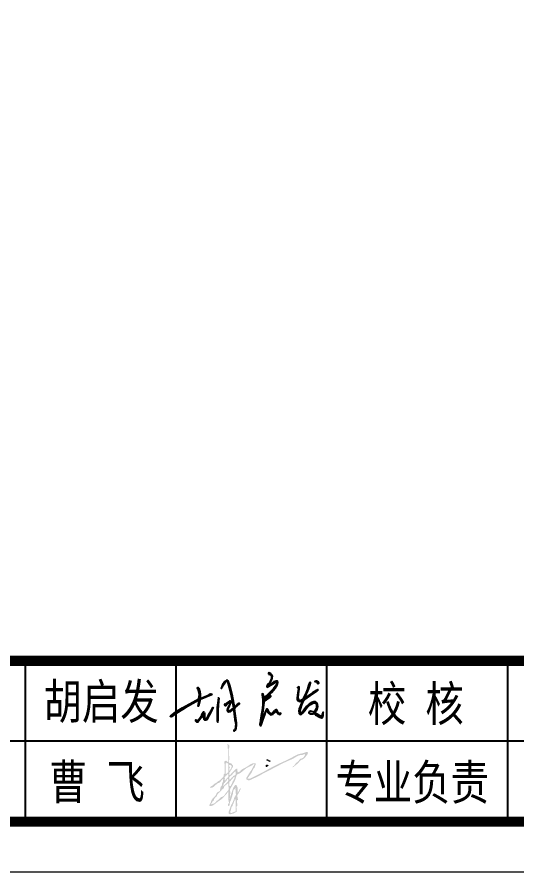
# Model space of a CAD drawing. Header units: millimetres. Extents: x 5592 to 9444, y 2362 to 3548.
# Drawn here: x 7136.6 to 7186.3, y 2721.6 to 2806.7 of the extents above; entities that cross this region are included whole.
import ezdxf

# ---------------------------------------------------------------- set-up
doc = ezdxf.new("R2010")
doc.units = ezdxf.units.MM
doc.header["$LTSCALE"] = 250
doc.layers.get('0').update_dxf_attribs({"linetype": 'CONTINUOUS'})
doc.layers.add('PUB_TITLE', color=4, linetype='CONTINUOUS')
doc.layers.add('TK', color=7, linetype='CONTINUOUS')
doc.styles.add('FS', font='SIMFANG.TTF', dxfattribs={"width": 0.8})

# ---------------------------------------------------------------- blocks, each defined once
blk = doc.blocks.new('cf')
at = {"lineweight": 20}
h = blk.add_hatch(color=256, dxfattribs=at)
edge = h.paths.add_edge_path()
edge.add_spline(control_points=[(-1.343, 2.417), (-1.36, 2.427), (-1.414, 2.422), (-1.393, 2.515), (-1.407, 2.595), (-1.393, 2.687), (-1.428, 2.749), (-1.387, 2.791), (-1.347, 2.758), (-1.336, 2.714), (-1.247, 2.692), (-1.296, 2.499), (-1.282, 2.278), (-1.287, 1.935), (-1.276, 1.652), (-1.288, 1.456), (-1.313, 1.292), (-1.125, 1.339), (-1.071, 1.208), (-0.976, 1.142), (-0.974, 1.035), (-1.063, 0.945), (-1.106, 0.819), (-1.174, 0.701), (-1.244, 0.642), (-1.28, 0.583), (-1.276, 0.516), (-1.261, 0.471), (-1.272, 0.392), (-1.178, 0.417), (-1.1, 0.576), (-0.932, 0.696), (-0.811, 0.85), (-0.73, 0.875), (-0.681, 0.914), (-0.654, 0.893), (-0.653, 0.852), (-0.652, 0.793), (-0.661, 0.727), (-0.64, 0.674), (-0.642, 0.631), (-0.603, 0.616), (-0.562, 0.638), (-0.463, 0.645), (-0.375, 0.817), (-0.12, 0.915), (0.157, 1.088), (0.379, 1.256), (0.568, 1.317), (0.66, 1.309), (0.769, 1.31), (0.758, 1.192), (0.689, 1.115), (0.683, 0.978), (0.531, 0.853), (0.467, 0.588), (0.293, 0.404), (0.202, 0.26), (0.163, 0.205), (0.133, 0.179), (0.128, 0.141), (0.168, 0.133), (0.23, 0.12), (0.354, 0.135), (0.642, 0.306), (1.267, 0.579), (2.249, 1.186), (3.288, 1.587), (3.98, 2.02), (4.354, 2.064), (4.527, 2.138), (4.742, 2.204), (4.758, 2.031), (4.611, 1.892), (4.522, 1.687), (4.37, 1.632), (4.326, 1.591), (4.277, 1.6), (4.149, 1.504), (4.028, 1.353), (3.812, 1.158), (3.706, 1.071), (3.583, 0.995), (3.584, 1.067), (3.689, 1.091), (3.795, 1.322), (4.029, 1.435), (4.145, 1.664), (4.238, 1.666), (4.334, 1.684), (4.415, 1.771), (4.49, 1.861), (4.518, 1.925), (4.53, 2.004), (4.43, 2.017), (4.358, 1.929), (4.073, 1.966), (3.712, 1.686), (2.933, 1.386), (2.146, 0.935), (1.345, 0.557), (0.917, 0.284), (0.591, 0.157), (0.399, 0.043), (0.207, -0.02), (0.082, 0.04), (0.013, 0.119), (0.051, 0.222), (0.127, 0.331), (0.259, 0.578), (0.485, 0.851), (0.57, 1.092), (0.681, 1.224), (0.594, 1.264), (0.512, 1.154), (0.258, 1.066), (-0.115, 0.853), (-0.383, 0.557), (-0.633, 0.477), (-0.723, 0.377), (-0.767, 0.229), (-0.828, -0.032), (-0.994, -0.276), (-1.112, -0.52), (-1.189, -0.626), (-1.217, -0.705), (-1.205, -0.83), (-1.196, -0.997), (-1.222, -1.193), (-1.227, -1.307), (-1.239, -1.496), (-1.2, -1.254), (-1.13, -1.076), (-1.051, -0.793), (-0.968, -0.556), (-0.876, -0.447), (-0.828, -0.328), (-0.691, -0.365), (-0.683, -0.475), (-0.587, -0.615), (-0.652, -0.789), (-0.642, -0.907), (-0.648, -0.99), (-0.569, -0.844), (-0.501, -0.777), (-0.5, -0.648), (-0.397, -0.602), (-0.391, -0.669), (-0.445, -0.735), (-0.469, -0.839), (-0.543, -0.918), (-0.567, -0.993), (-0.593, -1.056), (-0.657, -1.119), (-0.667, -1.261), (-0.56, -1.559), (-0.706, -1.495), (-0.662, -1.638), (-0.691, -1.705), (-0.666, -1.767), (-0.658, -1.833), (-0.665, -1.899), (-0.653, -1.972), (-0.765, -1.999), (-0.681, -2.187), (-0.708, -2.304), (-0.703, -2.438), (-0.831, -2.437), (-0.911, -2.552), (-1.068, -2.552), (-1.189, -2.615), (-1.311, -2.577), (-1.348, -2.445), (-1.252, -2.259), (-1.188, -1.988), (-1.023, -1.713), (-0.927, -1.475), (-0.888, -1.29), (-0.803, -1.202), (-0.748, -1.097), (-0.799, -0.959), (-0.764, -0.795), (-0.819, -0.681), (-0.789, -0.593), (-0.814, -0.579), (-0.845, -0.597), (-0.815, -0.661), (-0.973, -0.716), (-0.971, -0.996), (-1.071, -1.255), (-1.151, -1.537), (-1.25, -1.716), (-1.232, -1.867), (-1.268, -1.954), (-1.356, -1.964), (-1.386, -1.893), (-1.388, -1.82), (-1.266, -1.745), (-1.381, -1.467), (-1.339, -1.186), (-1.367, -0.999), (-1.334, -0.82), (-1.461, -1.025), (-1.597, -1.149), (-1.823, -1.44), (-2.121, -1.605), (-2.34, -1.785), (-2.508, -1.912), (-2.65, -1.971), (-2.751, -1.976), (-2.839, -1.91), (-2.681, -1.764), (-2.683, -1.549), (-2.5, -1.345), (-2.295, -1.175), (-2.243, -0.883), (-1.964, -0.838), (-1.979, -0.699), (-1.959, -0.623), (-1.938, -0.545), (-1.927, -0.468), (-1.848, -0.415), (-1.826, -0.317), (-1.826, -0.227), (-1.78, -0.158), (-1.738, -0.075), (-1.791, 0.026), (-1.711, 0.074), (-1.755, 0.114), (-1.811, 0.043), (-1.898, -0.012), (-1.956, -0.16), (-2.142, -0.204), (-2.286, -0.317), (-2.406, -0.453), (-2.515, -0.535), (-2.623, -0.567), (-2.697, -0.581), (-2.762, -0.559), (-2.747, -0.507), (-2.687, -0.483), (-2.631, -0.419), (-2.499, -0.409), (-2.447, -0.236), (-2.247, -0.227), (-2.169, -0.072), (-1.988, -0.03), (-1.904, 0.141), (-1.747, 0.217), (-1.703, 0.341), (-1.72, 0.433), (-1.67, 0.499), (-1.608, 0.524), (-1.636, 0.687), (-1.6, 0.947), (-1.64, 1.243), (-1.652, 1.439), (-1.611, 1.494), (-1.556, 1.468), (-1.524, 1.568), (-1.488, 1.44), (-1.417, 1.445), (-1.342, 1.353), (-1.346, 1.472), (-1.343, 1.721), (-1.343, 2.065), (-1.35, 2.329), (-1.324, 2.405), (-1.343, 2.417)], knot_values=[0, 0, 0, 0, 0.111848, 0.20635, 0.414621, 0.604998, 0.697347, 0.771078, 0.840222, 0.931918, 1.009818, 1.277996, 1.744573, 2.387498, 3.132154, 3.275, 3.547994, 3.76728, 4.038772, 4.224109, 4.381786, 4.553191, 4.901984, 5.114419, 5.295037, 5.412349, 5.476326, 5.65013, 5.73428, 5.779548, 6.087274, 6.693737, 6.910956, 7.131672, 7.174612, 7.220768, 7.279754, 7.394914, 7.554857, 7.633996, 7.713135, 7.761886, 7.834876, 7.96065, 8.286477, 8.766198, 9.443512, 10.095581, 10.308382, 10.506843, 10.637415, 10.810273, 10.984923, 11.231893, 11.500742, 12.012986, 12.68401, 12.868587, 12.964576, 13.051614, 13.096398, 13.130871, 13.247694, 13.47322, 13.785307, 15.102136, 17.246285, 20.16092, 21.266121, 21.728153, 22.156115, 22.45728, 22.61926, 22.92654, 23.558275, 23.741682, 23.816328, 23.867544, 23.996364, 24.638969, 24.996741, 25.540779, 25.575252, 25.626832, 25.799041, 26.103871, 26.936585, 27.235391, 27.33227, 27.430199, 27.776052, 27.944998, 28.076904, 28.17287, 28.32355, 28.462018, 28.778895, 29.731322, 30.881734, 33.422786, 34.733564, 35.791067, 36.232384, 36.656068, 37.054063, 37.260197, 37.402282, 37.58549, 37.795097, 38.159437, 39.135635, 39.639675, 39.765709, 39.865903, 40.013256, 40.431676, 41.358238, 42.371094, 42.560229, 42.791065, 43.078632, 43.410838, 44.269832, 44.686844, 44.910713, 44.991644, 45.14519, 45.593215, 45.940172, 46.179265, 46.358363, 46.610702, 46.931177, 47.714311, 48.103951, 48.302651, 48.528035, 48.696881, 48.907828, 49.077207, 49.619858, 49.752867, 49.804024, 49.986235, 50.216201, 50.513656, 50.598079, 50.65025, 50.806106, 51.076254, 51.215448, 51.394151, 51.508557, 51.588488, 51.87788, 52.379219, 52.411593, 52.647804, 52.79141, 52.865899, 53.000474, 53.153945, 53.25677, 53.3393, 53.676936, 54.004341, 54.128814, 54.303749, 54.553641, 54.849121, 55.10239, 55.300105, 55.452217, 55.792341, 56.410434, 57.005344, 57.543099, 57.847324, 58.015173, 58.21673, 58.464197, 58.781371, 59.100028, 59.171648, 59.194538, 59.240319, 59.32217, 59.488785, 59.9355, 60.687524, 61.075804, 61.561155, 61.766039, 61.908202, 62.031486, 62.150824, 62.284226, 62.40002, 62.860547, 63.587626, 63.966188, 64.089391, 64.300372, 64.728867, 65.474589, 66.136216, 66.639848, 67.037342, 67.299746, 67.474095, 67.597344, 67.785197, 68.381842, 68.797422, 69.231879, 69.853511, 70.245303, 70.388908, 70.555467, 70.682027, 70.84381, 70.959604, 71.176419, 71.363128, 71.44563, 71.630093, 71.855416, 71.94345, 71.986872, 72.106248, 72.316253, 72.623269, 72.870657, 73.319292, 73.62325, 73.873142, 74.067384, 74.231514, 74.314044, 74.366215, 74.482919, 74.659024, 74.820894, 75.147271, 75.459126, 75.78488, 76.0001, 76.427144, 76.753551, 76.905663, 77.121496, 77.238181, 77.343181, 77.439997, 78.045242, 78.879637, 79.054772, 79.127143, 79.198811, 79.318605, 79.435142, 79.638965, 79.735773, 79.898934, 80.014798, 81.324576, 81.526645, 81.646076, 81.646076, 81.646076, 81.646076], degree=3, periodic=0)
edge = h.paths.add_edge_path(flags=16)
edge.add_spline(control_points=[(-1.259, 0.245), (-1.215, 0.287), (-1.131, 0.368), (-1.02, 0.477), (-0.943, 0.562), (-0.893, 0.617), (-0.864, 0.656), (-0.844, 0.683), (-0.81, 0.697), (-0.807, 0.662), (-0.77, 0.656), (-0.784, 0.606), (-0.777, 0.56), (-0.781, 0.509), (-0.775, 0.464), (-0.808, 0.436), (-0.837, 0.392), (-0.901, 0.364), (-0.978, 0.335), (-1.017, 0.268), (-1.065, 0.22), (-1.12, 0.187), (-1.145, 0.127), (-1.197, 0.105), (-1.207, 0.06), (-1.241, 0.06), (-1.257, 0.076), (-1.272, 0.098), (-1.278, 0.136), (-1.27, 0.178), (-1.28, 0.22), (-1.265, 0.239), (-1.259, 0.245)], knot_values=[0, 0, 0, 0, 0.182884, 0.349409, 0.468687, 0.52429, 0.573697, 0.61288, 0.631925, 0.658846, 0.687033, 0.719346, 0.781664, 0.83475, 0.874056, 0.906869, 0.955954, 1.030425, 1.110986, 1.197893, 1.250136, 1.315771, 1.38503, 1.432631, 1.475574, 1.498671, 1.516705, 1.541675, 1.579249, 1.627774, 1.671628, 1.696599, 1.696599, 1.696599, 1.696599], degree=3, periodic=0)
edge = h.paths.add_edge_path(flags=16)
edge.add_spline(control_points=[(-1.245, 1.175), (-1.229, 1.177), (-1.204, 1.182), (-1.155, 1.18), (-1.152, 1.122), (-1.098, 1.126), (-1.074, 1.085), (-1.08, 1.039), (-1.117, 1.003), (-1.124, 0.953), (-1.121, 0.894), (-1.195, 0.886), (-1.179, 0.813), (-1.195, 0.738), (-1.279, 0.761), (-1.261, 0.845), (-1.268, 0.905), (-1.266, 0.955), (-1.243, 0.981), (-1.213, 0.985), (-1.215, 1.01), (-1.234, 1.021), (-1.253, 1.033), (-1.272, 1.052), (-1.288, 1.081), (-1.284, 1.114), (-1.29, 1.153), (-1.262, 1.168), (-1.249, 1.174), (-1.245, 1.175)], knot_values=[0, 0, 0, 0, 0.046973, 0.081256, 0.1275, 0.170804, 0.212799, 0.250896, 0.301372, 0.3579, 0.405582, 0.449226, 0.527479, 0.587502, 0.632371, 0.720687, 0.790572, 0.825779, 0.866963, 0.884561, 0.902029, 0.923676, 0.946701, 0.971412, 1.003965, 1.03893, 1.073986, 1.107193, 1.119637, 1.119637, 1.119637, 1.119637], degree=3, periodic=0)
edge = h.paths.add_edge_path(flags=16)
edge.add_spline(control_points=[(-1.636, 0.247), (-1.613, 0.255), (-1.577, 0.282), (-1.553, 0.339), (-1.503, 0.377), (-1.452, 0.412), (-1.424, 0.462), (-1.396, 0.483), (-1.359, 0.505), (-1.352, 0.449), (-1.336, 0.406), (-1.357, 0.35), (-1.342, 0.305), (-1.355, 0.264), (-1.391, 0.244), (-1.411, 0.198), (-1.455, 0.166), (-1.484, 0.119), (-1.528, 0.09), (-1.55, 0.051), (-1.538, 0.01), (-1.573, -0.013), (-1.639, -0.008), (-1.606, 0.098), (-1.615, 0.174), (-1.619, 0.221), (-1.641, 0.245), (-1.636, 0.247)], knot_values=[0, 0, 0, 0, 0.07257, 0.12575, 0.181313, 0.257095, 0.310355, 0.345119, 0.369973, 0.412029, 0.460462, 0.521402, 0.575559, 0.595896, 0.647759, 0.687721, 0.742306, 0.807055, 0.848086, 0.90281, 0.925997, 0.962571, 1.006499, 1.087537, 1.204577, 1.24282, 1.259541, 1.259541, 1.259541, 1.259541], degree=3, periodic=0)
edge = h.paths.add_edge_path(flags=16)
edge.add_spline(control_points=[(-1.558, 1.286), (-1.533, 1.29), (-1.494, 1.312), (-1.477, 1.35), (-1.454, 1.378), (-1.431, 1.351), (-1.445, 1.319), (-1.401, 1.305), (-1.365, 1.303), (-1.347, 1.268), (-1.352, 1.237), (-1.351, 1.203), (-1.351, 1.169), (-1.352, 1.127), (-1.346, 1.074), (-1.35, 1.016), (-1.349, 0.954), (-1.35, 0.89), (-1.348, 0.821), (-1.342, 0.758), (-1.347, 0.708), (-1.342, 0.67), (-1.347, 0.64), (-1.36, 0.611), (-1.4, 0.602), (-1.398, 0.548), (-1.447, 0.54), (-1.484, 0.519), (-1.495, 0.469), (-1.575, 0.487), (-1.545, 0.588), (-1.551, 0.679), (-1.555, 0.796), (-1.551, 0.906), (-1.554, 0.996), (-1.554, 1.057), (-1.552, 1.103), (-1.553, 1.149), (-1.55, 1.195), (-1.537, 1.233), (-1.573, 1.283), (-1.558, 1.286)], knot_values=[0, 0, 0, 0, 0.075688, 0.113653, 0.136399, 0.162159, 0.188361, 0.224857, 0.267693, 0.294419, 0.329354, 0.362833, 0.396312, 0.431247, 0.486637, 0.556522, 0.606013, 0.671516, 0.748718, 0.812832, 0.862344, 0.898764, 0.926764, 0.953489, 0.988227, 1.032021, 1.075664, 1.116466, 1.158461, 1.198217, 1.297723, 1.392349, 1.494284, 1.639853, 1.725747, 1.765048, 1.820381, 1.865505, 1.903463, 1.95441, 2.000372, 2.000372, 2.000372, 2.000372], degree=3, periodic=0)
edge = h.paths.add_edge_path(flags=16)
edge.add_spline(control_points=[(-1.718, -0.328), (-1.709, -0.289), (-1.688, -0.227), (-1.617, -0.176), (-1.577, -0.116), (-1.526, -0.067), (-1.473, -0.017), (-1.487, 0.055), (-1.435, 0.074), (-1.419, 0.105), (-1.4, 0.126), (-1.367, 0.128), (-1.36, 0.087), (-1.349, 0.046), (-1.349, -0.003), (-1.357, -0.043), (-1.37, -0.072), (-1.397, -0.11), (-1.434, -0.161), (-1.5, -0.204), (-1.548, -0.267), (-1.602, -0.313), (-1.644, -0.354), (-1.68, -0.382), (-1.702, -0.405), (-1.727, -0.428), (-1.749, -0.415), (-1.757, -0.393), (-1.753, -0.363), (-1.722, -0.354), (-1.719, -0.335), (-1.718, -0.328)], knot_values=[0, 0, 0, 0, 0.121483, 0.180593, 0.258126, 0.334236, 0.396236, 0.465213, 0.507625, 0.539749, 0.56937, 0.59026, 0.621894, 0.671023, 0.727227, 0.765024, 0.793071, 0.822026, 0.905319, 0.980599, 1.052236, 1.140864, 1.193164, 1.228542, 1.275127, 1.297446, 1.315409, 1.339871, 1.364436, 1.397553, 1.417867, 1.417867, 1.417867, 1.417867], degree=3, periodic=0)
edge = h.paths.add_edge_path(flags=16)
edge.add_spline(control_points=[(-1.273, -0.104), (-1.223, -0.086), (-1.145, -0.044), (-1.111, 0.08), (-1.017, 0.122), (-0.97, 0.205), (-0.931, 0.237), (-0.908, 0.283), (-0.879, 0.26), (-0.871, 0.213), (-0.864, 0.14), (-0.933, 0.099), (-0.937, 0.023), (-0.986, -0.053), (-1.055, -0.134), (-1.05, -0.268), (-1.152, -0.329), (-1.149, -0.439), (-1.217, -0.438), (-1.25, -0.415), (-1.292, -0.386), (-1.281, -0.313), (-1.267, -0.244), (-1.286, -0.169), (-1.249, -0.13), (-1.275, -0.105), (-1.273, -0.104)], knot_values=[0, 0, 0, 0, 0.159193, 0.236528, 0.363175, 0.443316, 0.506796, 0.53941, 0.549805, 0.605465, 0.680612, 0.745965, 0.81525, 0.893918, 1.01552, 1.121797, 1.260897, 1.331077, 1.383063, 1.419189, 1.457973, 1.524316, 1.6112, 1.680361, 1.738068, 1.744512, 1.744512, 1.744512, 1.744512], degree=3, periodic=0)
edge = h.paths.add_edge_path(flags=16)
edge.add_spline(control_points=[(-1.591, -0.418), (-1.558, -0.381), (-1.497, -0.318), (-1.411, -0.282), (-1.378, -0.202), (-1.342, -0.245), (-1.337, -0.295), (-1.347, -0.371), (-1.333, -0.461), (-1.33, -0.55), (-1.334, -0.632), (-1.321, -0.705), (-1.353, -0.77), (-1.432, -0.815), (-1.448, -0.925), (-1.552, -0.948), (-1.554, -1.037), (-1.631, -1.089), (-1.666, -1.18), (-1.743, -1.231), (-1.819, -1.268), (-1.916, -1.261), (-1.961, -1.377), (-2.067, -1.431), (-2.13, -1.538), (-2.222, -1.548), (-2.268, -1.592), (-2.273, -1.653), (-2.339, -1.688), (-2.386, -1.751), (-2.462, -1.782), (-2.53, -1.79), (-2.589, -1.824), (-2.637, -1.815), (-2.674, -1.866), (-2.686, -1.814), (-2.665, -1.771), (-2.596, -1.74), (-2.575, -1.658), (-2.534, -1.575), (-2.419, -1.541), (-2.466, -1.426), (-2.357, -1.366), (-2.318, -1.276), (-2.222, -1.227), (-2.229, -1.152), (-2.172, -1.076), (-2.103, -0.97), (-1.976, -0.881), (-1.893, -0.796), (-1.854, -0.73), (-1.808, -0.689), (-1.75, -0.659), (-1.72, -0.61), (-1.661, -0.598), (-1.679, -0.546), (-1.684, -0.503), (-1.649, -0.488), (-1.647, -0.435), (-1.603, -0.433), (-1.591, -0.418)], knot_values=[0, 0, 0, 0, 0.148931, 0.249336, 0.294362, 0.33513, 0.364519, 0.451019, 0.557993, 0.638733, 0.71654, 0.805874, 0.850986, 0.926435, 1.06627, 1.125639, 1.203239, 1.287032, 1.386961, 1.485572, 1.554109, 1.642329, 1.740925, 1.875709, 1.994661, 2.081402, 2.136475, 2.169333, 2.254945, 2.334468, 2.404147, 2.493675, 2.540258, 2.599703, 2.634895, 2.662235, 2.711482, 2.78127, 2.867637, 2.949211, 3.057731, 3.141301, 3.228973, 3.375957, 3.435389, 3.522085, 3.566081, 3.718278, 3.898079, 4.026637, 4.072211, 4.127286, 4.205712, 4.264861, 4.293259, 4.362421, 4.382593, 4.415207, 4.456471, 4.514566, 4.514566, 4.514566, 4.514566], degree=3, periodic=0)
edge = h.paths.add_edge_path(flags=16)
edge.add_spline(control_points=[(-1.012, -1.922), (-1.01, -1.877), (-0.988, -1.802), (-0.92, -1.727), (-0.93, -1.643), (-0.868, -1.593), (-0.863, -1.525), (-0.865, -1.47), (-0.814, -1.426), (-0.79, -1.494), (-0.778, -1.556), (-0.78, -1.643), (-0.791, -1.747), (-0.798, -1.87), (-0.772, -1.998), (-0.799, -2.118), (-0.788, -2.218), (-0.799, -2.303), (-0.777, -2.369), (-0.83, -2.414), (-0.876, -2.382), (-0.901, -2.433), (-0.962, -2.419), (-1.002, -2.473), (-1.061, -2.462), (-1.089, -2.516), (-1.14, -2.492), (-1.201, -2.484), (-1.181, -2.418), (-1.202, -2.354), (-1.123, -2.291), (-1.135, -2.194), (-1.123, -2.093), (-1.074, -2.008), (-1.013, -1.956), (-1.012, -1.922)], knot_values=[0, 0, 0, 0, 0.135445, 0.222482, 0.291691, 0.361566, 0.438483, 0.482255, 0.531213, 0.573179, 0.646565, 0.74371, 0.823192, 0.963558, 1.111469, 1.205637, 1.327967, 1.41072, 1.461219, 1.523148, 1.559863, 1.590403, 1.657659, 1.709574, 1.76895, 1.804579, 1.862632, 1.909432, 1.959803, 2.024566, 2.102417, 2.21488, 2.294768, 2.405915, 2.507763, 2.507763, 2.507763, 2.507763], degree=3, periodic=0)
h = blk.add_hatch(color=256, dxfattribs=at)
edge = h.paths.add_edge_path()
edge.add_spline(control_points=[(1.54, 1.193), (1.576, 1.186), (1.631, 1.186), (1.701, 1.191), (1.736, 1.17), (1.749, 1.126), (1.692, 1.134), (1.684, 1.091), (1.664, 1.067), (1.636, 1.029), (1.58, 1.027), (1.499, 1.037), (1.52, 1.107), (1.501, 1.149), (1.527, 1.196), (1.54, 1.193)], knot_values=[0, 0, 0, 0, 0.108909, 0.167785, 0.202101, 0.227001, 0.273419, 0.306348, 0.341935, 0.367794, 0.441596, 0.506763, 0.55202, 0.618862, 0.659023, 0.659023, 0.659023, 0.659023], degree=3, periodic=0)
edge = h.paths.add_edge_path()
edge.add_spline(control_points=[(1.633, 1.607), (1.658, 1.616), (1.719, 1.62), (1.724, 1.546), (1.783, 1.537), (1.826, 1.542), (1.879, 1.519), (1.856, 1.462), (1.87, 1.388), (1.823, 1.399), (1.788, 1.393), (1.783, 1.427), (1.78, 1.461), (1.736, 1.461), (1.711, 1.442), (1.69, 1.452), (1.679, 1.472), (1.666, 1.491), (1.645, 1.517), (1.612, 1.507), (1.592, 1.529), (1.558, 1.545), (1.578, 1.573), (1.588, 1.591), (1.607, 1.606), (1.623, 1.604), (1.633, 1.607)], knot_values=[0, 0, 0, 0, 0.079153, 0.125655, 0.178983, 0.229656, 0.26487, 0.323859, 0.389436, 0.420355, 0.447324, 0.482873, 0.500381, 0.545006, 0.573017, 0.591626, 0.606361, 0.641686, 0.663864, 0.697364, 0.72344, 0.754166, 0.785023, 0.804106, 0.820184, 0.850884, 0.850884, 0.850884, 0.850884], degree=3, periodic=0)
blk = doc.blocks.new('A$C6CF24501')
at = {"color": 1, "xscale": 1.848000000000013, "yscale": 1.848000000000013, "zscale": 1.848000000000013}
blk.add_blockref('cf', (0, 0), dxfattribs=at)
blk = doc.blocks.new('A$C1E3F46AF')
at = {"color": 7, "xscale": 0.79872, "yscale": 0.79872, "zscale": 0.79872}
blk.add_blockref('A$C6CF24501', (0, 0), dxfattribs=at)
blk = doc.blocks.new('FFFFFFFFFFFFFFFFFFFFD')
for points in [[(1578.9, 4362.6), (1588.1, 4361.8), (1600.4, 4354.7), (1606.1, 4343), (1606.7, 4330.6), (1604.1, 4315.1), (1595.2, 4299.1), (1585.8, 4282.3), (1576.9, 4271.9), (1566.6, 4257.3), (1563.5, 4247.8), (1566.7, 4243.5), (1582, 4250), (1616.9, 4273), (1639, 4285.1), (1650.6, 4287.7), (1656.7, 4285.7), (1657.3, 4279.9), (1647.7, 4260.6), (1623.5, 4228.1), (1568.3, 4172.8), (1551.4, 4156.4), (1537.7, 4138.8), (1533.9, 4140.1), (1530.3, 4163.5), (1527.5, 4178.8), (1521, 4180.9), (1518.4, 4179.3), (1518.4, 4170.4), (1525.4, 4129.2), (1526.3, 4108.2), (1524.9, 4080.3), (1518.9, 4022.7), (1510, 3978.9), (1503.8, 3938), (1500.3, 3913.7), (1499, 3897.1), (1505.7, 3886.4), (1511.4, 3891), (1520.7, 3919.4), (1529.6, 3946.6), (1542.6, 3986.3), (1553.4, 4019.2), (1561.1, 4027.8), (1574.5, 4004.8), (1596.4, 3985.9), (1619.2, 3992.5), (1641, 4015.4), (1648.2, 4020.8), (1665.7, 3995.3), (1675, 3990.5), (1688.4, 3993.3), (1690.4, 3999.4), (1683.3, 4001.7), (1677.8, 3998.9), (1667.3, 4009.1), (1655.8, 4032.4), (1648.2, 4034.9), (1634.6, 4023), (1611.2, 4000.7), (1602.8, 3997.2), (1583.3, 4012.5), (1567.6, 4038.5), (1558, 4038.9), (1549.4, 4022.4), (1537.7, 3986.8), (1523, 3941.8), (1513.1, 3911.7), (1507.5, 3916.7), (1514, 3945.6), (1529, 4023.6), (1538.1, 4105.1), (1537.2, 4111.7), (1589.5, 4147.1), (1597.9, 4156), (1592.8, 4164.8), (1587.4, 4166.6), (1587.8, 4157.4), (1572.3, 4145.8), (1548.7, 4129.2), (1540.4, 4126.2), (1539.6, 4130), (1562, 4152.6), (1604.8, 4194.5), (1638.4, 4232.7), (1658.7, 4264.8), (1665.2, 4284.5), (1660.4, 4297), (1648.8, 4298.7), (1628.2, 4289.9), (1592.1, 4265.7), (1579, 4256.4), (1577.1, 4260.4), (1594.5, 4282.9), (1606.5, 4306.4), (1612.6, 4324.8), (1614.1, 4342.8), (1609, 4356.5), (1599.8, 4366.1), (1583.5, 4373.7), (1579.3, 4370.6), (1578.2, 4367.3)], [(1148.6, 4231.8), (1152.6, 4243.8), (1159.2, 4259.6), (1177.7, 4285.6), (1190.3, 4296.9), (1195.2, 4299.6), (1199.7, 4293.4), (1214.8, 4238.4), (1234.9, 4166.7), (1255.1, 4054.1), (1254.2, 4051.4), (1240.9, 4039.5), (1226.6, 4028.4), (1217.3, 4024), (1211.5, 4023.7), (1206.8, 4024.1), (1204, 4028.6), (1204.4, 4036.3), (1218.1, 4070.4), (1229.8, 4101.4), (1230.3, 4111.5), (1224.3, 4113.5), (1217.9, 4112.8), (1200.1, 4101.9), (1187.7, 4092.6), (1179.3, 4084.4), (1173.4, 4082.8), (1179, 4071.9), (1183.8, 4073.3), (1196.6, 4088.5), (1215.6, 4100.2), (1223.7, 4100.7), (1217.9, 4082.8), (1203.2, 4053.3), (1197.8, 4031.7), (1199.6, 4020), (1211.9, 4016), (1228.5, 4017.8), (1255.4, 4038.8), (1258.1, 4028.2), (1262.2, 3992.3), (1268.5, 3944.4), (1275.5, 3902.2), (1273.6, 3881.9), (1270.9, 3853.1), (1267.9, 3844), (1261.7, 3843.9), (1258.7, 3844.8), (1259.8, 3839.7), (1265.5, 3839.3), (1273.4, 3845.5), (1279.3, 3863.5), (1284.5, 3892.3), (1282.5, 3915.1), (1274.6, 3977.6), (1266.1, 4044.6), (1274.8, 4057.7), (1310.6, 4090.1), (1310, 4093.1), (1305.2, 4092.8), (1288.9, 4082.1), (1266.7, 4062.4), (1262.3, 4077.5), (1243, 4176), (1220.7, 4258.8), (1205.7, 4301.2), (1198.2, 4306.4), (1193.3, 4308), (1176.6, 4293), (1155.4, 4263.6), (1146.5, 4246.5), (1142.5, 4234.3)], [(1846.6, 4237.6), (1852.9, 4230.5), (1851.8, 4212.6), (1847.6, 4192.1), (1840.7, 4142.5), (1842.3, 4128.7), (1849.6, 4116), (1858.9, 4109.5), (1883.3, 4112.1), (1887.2, 4110.8), (1874.4, 4080.9), (1859.1, 4042), (1855.8, 4024.1), (1859.1, 4000.9), (1869, 3991.2), (1881.5, 3992), (1895.3, 4006.5), (1922.5, 4040.8), (1948.3, 4069.5), (1969.5, 4085.8), (1993.8, 4097.9), (2008.9, 4096.1), (2018.7, 4085.1), (2021.3, 4070.4), (2018.6, 4053.9), (2016.7, 4042.6), (2007.4, 4028.8), (1993.7, 4012), (1987.9, 4013.9), (1965.6, 4021.2), (1953.8, 4016.3), (1950.5, 4006.4), (1966.2, 3997.1), (1986.8, 3997.9), (1995.4, 3998.5), (2010.3, 3988.9), (2050.2, 3964.5), (2067, 3959), (2074.4, 3962.7), (2080.6, 3981.5), (2080.5, 4012.5), (2076.1, 3999.1), (2069.3, 3978.4), (2066.1, 3968.6), (2024.9, 3992.1), (2001.7, 4007.8), (2016.6, 4025.7), (2025.5, 4041), (2033.1, 4064), (2029.4, 4083.9), (2022.2, 4099.4), (2010.4, 4106.2), (1994.3, 4106.3), (1976.6, 4100.3), (1951.9, 4085), (1929.3, 4063.9), (1902.9, 4030.4), (1886.4, 4009.1), (1876.7, 4001.9), (1867.9, 4008.2), (1871.1, 4038.4), (1884.6, 4079.7), (1899.6, 4115), (1911.8, 4128.6), (1965.9, 4166.7), (2022.7, 4206), (2034.7, 4218.5), (2033.2, 4221.9), (2023.7, 4215.9), (1982.5, 4188.9), (1919.6, 4147.7), (1913.4, 4143.7), (1918.3, 4158.6), (1948.8, 4229.3), (1958.2, 4257.8), (1965.6, 4280.3), (1963.7, 4285.2), (1955, 4282.6), (1946.5, 4256.8), (1935.6, 4223.6), (1917.3, 4179.1), (1901.1, 4144.5), (1896.7, 4131.2), (1882.4, 4122.2), (1869.5, 4117.5), (1859, 4120.9), (1850.8, 4143.8), (1855.4, 4181.5), (1860.8, 4222.5), (1859.1, 4242.1), (1853.3, 4244), (1846.4, 4237.8)], [(2009.5, 4299.9), (2021.1, 4299.4), (2027.7, 4297.2), (2037.5, 4283.6), (2039.4, 4274.9), (2036.2, 4273.2), (2026.1, 4287.3), (2015, 4290.9), (2007.2, 4290.4)], [(676.4, 3975.5), (725.8, 4014.1), (785, 4051.1), (881.5, 4105), (936.7, 4135), (941.5, 4173.6), (933.1, 4213.5), (920.3, 4233), (930.5, 4239.7), (937.3, 4229), (945.7, 4199.7), (948.8, 4180), (947.3, 4139.3), (952.1, 4137.7), (1031.9, 4172.1), (1035.8, 4170.8), (1035.1, 4178.1), (1045.3, 4181.2), (1055.3, 4177.9), (1053.5, 4172.5), (948.1, 4127.9), (933, 4066.3), (928.9, 4067.6), (938.6, 4123.2), (929.1, 4120), (809.4, 4052.8), (720, 3996.6), (686.4, 3970.6), (679.9, 3969.3), (676.7, 3972.4)], [(1111.7, 4137.4), (1115.8, 4136), (1113, 4119.5), (1106.5, 4053.6), (1105.1, 4006.2), (1105.8, 3974.8), (1104.6, 3927.8), (1107.8, 3921.5), (1112.3, 3920), (1114.1, 3938.4), (1114.8, 3995.6), (1113.8, 4034.5), (1116.1, 4070), (1121.2, 4113.2), (1122.5, 4137.8), (1118.1, 4143)], [(914.2, 3941.9), (919.3, 3935), (922.9, 3930.1), (933.1, 3942.4), (951, 3967.3), (962.8, 3983.6), (967.8, 3999), (980, 4013.5), (984.6, 4012), (989.8, 3998.1), (988.5, 3968), (990.1, 3950.7), (993.2, 3946), (998, 3944.4), (1004.8, 3951.9), (1021.9, 3978.8), (1035.1, 3999.5), (1054.7, 4034.4), (1066.5, 4055.1), (1067.3, 4050.3), (1055.9, 4029.6), (1032.5, 3983.4), (1020.4, 3959.8), (1009, 3942.3), (999.8, 3937.4), (991.1, 3937.1), (983.8, 3945.4), (981.9, 3972.7), (981.4, 3995), (978.6, 3998.9), (973, 3994.7), (967.7, 3978.7), (956.3, 3960.4), (943.2, 3939.9), (927.7, 3919.3), (916.3, 3920.7), (909.4, 3929.8), (908.2, 3940.3), (912.2, 3941.7)]]:
    blk.add_hatch(color=7).paths.add_polyline_path(points)
at = {"color": 7}
for points in [[(1578.9, 4362.6), (1588.1, 4361.8), (1600.4, 4354.7), (1606.1, 4343), (1606.7, 4330.6), (1604.1, 4315.1), (1595.2, 4299.1), (1585.8, 4282.3), (1576.9, 4271.9), (1566.6, 4257.3), (1563.5, 4247.8), (1566.7, 4243.5), (1582, 4250), (1616.9, 4273), (1639, 4285.1), (1650.6, 4287.7), (1656.7, 4285.7), (1657.3, 4279.9), (1647.7, 4260.6), (1623.5, 4228.1), (1568.3, 4172.8), (1551.4, 4156.4), (1537.7, 4138.8), (1533.9, 4140.1), (1530.3, 4163.5), (1527.5, 4178.8), (1521, 4180.9), (1518.4, 4179.3), (1518.4, 4170.4), (1525.4, 4129.2), (1526.3, 4108.2), (1524.9, 4080.3), (1518.9, 4022.7), (1510, 3978.9), (1503.8, 3938), (1500.3, 3913.7), (1499, 3897.1), (1505.7, 3886.4), (1511.4, 3891), (1520.7, 3919.4), (1529.6, 3946.6), (1542.6, 3986.3), (1553.4, 4019.2), (1561.1, 4027.8), (1574.5, 4004.8), (1596.4, 3985.9), (1619.2, 3992.5), (1641, 4015.4), (1648.2, 4020.8), (1665.7, 3995.3), (1675, 3990.5), (1688.4, 3993.3), (1690.4, 3999.4), (1683.3, 4001.7), (1677.8, 3998.9), (1667.3, 4009.1), (1655.8, 4032.4), (1648.2, 4034.9), (1634.6, 4023), (1611.2, 4000.7), (1602.8, 3997.2), (1583.3, 4012.5), (1567.6, 4038.5), (1558, 4038.9), (1549.4, 4022.4), (1537.7, 3986.8), (1523, 3941.8), (1513.1, 3911.7), (1507.5, 3916.7), (1514, 3945.6), (1529, 4023.6), (1538.1, 4105.1), (1537.2, 4111.7), (1589.5, 4147.1), (1597.9, 4156), (1592.8, 4164.8), (1587.4, 4166.6), (1587.8, 4157.4), (1572.3, 4145.8), (1548.7, 4129.2), (1540.4, 4126.2), (1539.6, 4130), (1562, 4152.6), (1604.8, 4194.5), (1638.4, 4232.7), (1658.7, 4264.8), (1665.2, 4284.5), (1660.4, 4297), (1648.8, 4298.7), (1628.2, 4289.9), (1592.1, 4265.7), (1579, 4256.4), (1577.1, 4260.4), (1594.5, 4282.9), (1606.5, 4306.4), (1612.6, 4324.8), (1614.1, 4342.8), (1609, 4356.5), (1599.8, 4366.1), (1583.5, 4373.7), (1579.3, 4370.6), (1578.2, 4367.3)], [(1148.6, 4231.8), (1152.6, 4243.8), (1159.2, 4259.6), (1177.7, 4285.6), (1190.3, 4296.9), (1195.2, 4299.6), (1199.7, 4293.4), (1214.8, 4238.4), (1234.9, 4166.7), (1255.1, 4054.1), (1254.2, 4051.4), (1240.9, 4039.5), (1226.6, 4028.4), (1217.3, 4024), (1211.5, 4023.7), (1206.8, 4024.1), (1204, 4028.6), (1204.4, 4036.3), (1218.1, 4070.4), (1229.8, 4101.4), (1230.3, 4111.5), (1224.3, 4113.5), (1217.9, 4112.8), (1200.1, 4101.9), (1187.7, 4092.6), (1179.3, 4084.4), (1173.4, 4082.8), (1179, 4071.9), (1183.8, 4073.3), (1196.6, 4088.5), (1215.6, 4100.2), (1223.7, 4100.7), (1217.9, 4082.8), (1203.2, 4053.3), (1197.8, 4031.7), (1199.6, 4020), (1211.9, 4016), (1228.5, 4017.8), (1255.4, 4038.8), (1258.1, 4028.2), (1262.2, 3992.3), (1268.5, 3944.4), (1275.5, 3902.2), (1273.6, 3881.9), (1270.9, 3853.1), (1267.9, 3844), (1261.7, 3843.9), (1258.7, 3844.8), (1259.8, 3839.7), (1265.5, 3839.3), (1273.4, 3845.5), (1279.3, 3863.5), (1284.5, 3892.3), (1282.5, 3915.1), (1274.6, 3977.6), (1266.1, 4044.6), (1274.8, 4057.7), (1310.6, 4090.1), (1310, 4093.1), (1305.2, 4092.8), (1288.9, 4082.1), (1266.7, 4062.4), (1262.3, 4077.5), (1243, 4176), (1220.7, 4258.8), (1205.7, 4301.2), (1198.2, 4306.4), (1193.3, 4308), (1176.6, 4293), (1155.4, 4263.6), (1146.5, 4246.5), (1142.5, 4234.3)], [(1846.6, 4237.6), (1852.9, 4230.5), (1851.8, 4212.6), (1847.6, 4192.1), (1840.7, 4142.5), (1842.3, 4128.7), (1849.6, 4116), (1858.9, 4109.5), (1883.3, 4112.1), (1887.2, 4110.8), (1874.4, 4080.9), (1859.1, 4042), (1855.8, 4024.1), (1859.1, 4000.9), (1869, 3991.2), (1881.5, 3992), (1895.3, 4006.5), (1922.5, 4040.8), (1948.3, 4069.5), (1969.5, 4085.8), (1993.8, 4097.9), (2008.9, 4096.1), (2018.7, 4085.1), (2021.3, 4070.4), (2018.6, 4053.9), (2016.7, 4042.6), (2007.4, 4028.8), (1993.7, 4012), (1987.9, 4013.9), (1965.6, 4021.2), (1953.8, 4016.3), (1950.5, 4006.4), (1966.2, 3997.1), (1986.8, 3997.9), (1995.4, 3998.5), (2010.3, 3988.9), (2050.2, 3964.5), (2067, 3959), (2074.4, 3962.7), (2080.6, 3981.5), (2080.5, 4012.5), (2076.1, 3999.1), (2069.3, 3978.4), (2066.1, 3968.6), (2024.9, 3992.1), (2001.7, 4007.8), (2016.6, 4025.7), (2025.5, 4041), (2033.1, 4064), (2029.4, 4083.9), (2022.2, 4099.4), (2010.4, 4106.2), (1994.3, 4106.3), (1976.6, 4100.3), (1951.9, 4085), (1929.3, 4063.9), (1902.9, 4030.4), (1886.4, 4009.1), (1876.7, 4001.9), (1867.9, 4008.2), (1871.1, 4038.4), (1884.6, 4079.7), (1899.6, 4115), (1911.8, 4128.6), (1965.9, 4166.7), (2022.7, 4206), (2034.7, 4218.5), (2033.2, 4221.9), (2023.7, 4215.9), (1982.5, 4188.9), (1919.6, 4147.7), (1913.4, 4143.7), (1918.3, 4158.6), (1948.8, 4229.3), (1958.2, 4257.8), (1965.6, 4280.3), (1963.7, 4285.2), (1955, 4282.6), (1946.5, 4256.8), (1935.6, 4223.6), (1917.3, 4179.1), (1901.1, 4144.5), (1896.7, 4131.2), (1882.4, 4122.2), (1869.5, 4117.5), (1859, 4120.9), (1850.8, 4143.8), (1855.4, 4181.5), (1860.8, 4222.5), (1859.1, 4242.1), (1853.3, 4244), (1846.4, 4237.8)], [(2009.5, 4299.9), (2021.1, 4299.4), (2027.7, 4297.2), (2037.5, 4283.6), (2039.4, 4274.9), (2036.2, 4273.2), (2026.1, 4287.3), (2015, 4290.9), (2007.2, 4290.4)], [(676.4, 3975.5), (725.8, 4014.1), (785, 4051.1), (881.5, 4105), (936.7, 4135), (941.5, 4173.6), (933.1, 4213.5), (920.3, 4233), (930.5, 4239.7), (937.3, 4229), (945.7, 4199.7), (948.8, 4180), (947.3, 4139.3), (952.1, 4137.7), (1031.9, 4172.1), (1035.8, 4170.8), (1035.1, 4178.1), (1045.3, 4181.2), (1055.3, 4177.9), (1053.5, 4172.5), (948.1, 4127.9), (933, 4066.3), (928.9, 4067.6), (938.6, 4123.2), (929.1, 4120), (809.4, 4052.8), (720, 3996.6), (686.4, 3970.6), (679.9, 3969.3), (676.7, 3972.4)], [(1111.7, 4137.4), (1115.8, 4136), (1113, 4119.5), (1106.5, 4053.6), (1105.1, 4006.2), (1105.8, 3974.8), (1104.6, 3927.8), (1107.8, 3921.5), (1112.3, 3920), (1114.1, 3938.4), (1114.8, 3995.6), (1113.8, 4034.5), (1116.1, 4070), (1121.2, 4113.2), (1122.5, 4137.8), (1118.1, 4143)], [(914.2, 3941.9), (919.3, 3935), (922.9, 3930.1), (933.1, 3942.4), (951, 3967.3), (962.8, 3983.6), (967.8, 3999), (980, 4013.5), (984.6, 4012), (989.8, 3998.1), (988.5, 3968), (990.1, 3950.7), (993.2, 3946), (998, 3944.4), (1004.8, 3951.9), (1021.9, 3978.8), (1035.1, 3999.5), (1054.7, 4034.4), (1066.5, 4055.1), (1067.3, 4050.3), (1055.9, 4029.6), (1032.5, 3983.4), (1020.4, 3959.8), (1009, 3942.3), (999.8, 3937.4), (991.1, 3937.1), (983.8, 3945.4), (981.9, 3972.7), (981.4, 3995), (978.6, 3998.9), (973, 3994.7), (967.7, 3978.7), (956.3, 3960.4), (943.2, 3939.9), (927.7, 3919.3), (916.3, 3920.7), (909.4, 3929.8), (908.2, 3940.3), (912.2, 3941.7)]]:
    blk.add_lwpolyline(points, close=True, dxfattribs=at)
blk = doc.blocks.new('A$C00DF43F2')
at = {"layer": 'TK', "color": 7}
for p, q in [((204.5, 16.5), (204.5, 0.5)), ((219.5, 16.5), (219.5, 0.5)), ((234.5, 16.5), (234.5, 0.5)), ((252.5, 16.5), (252.5, 0.5)), ((390.5, 8.5), (89.838, 8.5))]:
    blk.add_line(p, q, dxfattribs=at)
at = {"layer": 'TK', "color": 7, "const_width": 1}
blk.add_lwpolyline([(390.5, 0.5), (390.5, 16.5), (0.5, 16.5), (0.5, 0.5)], close=True, dxfattribs=at)
at = {"color": 5, "xscale": 0.01080000000365544, "yscale": 0.01080000000001746, "zscale": 0.01080000000001746}
blk.add_blockref('FFFFFFFFFFFFFFFFFFFFD', (211.676, -31.938), dxfattribs=at)
at = {"color": 7, "xscale": 0.8800000000046566, "yscale": 0.8800000000001091, "zscale": 0.8800000000000132}
blk.add_blockref('A$C1E3F46AF', (226.47, 4.609), dxfattribs=at)
at = {"color": 7, "style": 'FS', "width": 0.8}
for s, p in [('胡启发', (206.337, 10.708)), ('校 核', (238.599, 10.495)), ('曹 飞', (206.882, 2.708)), ('专业负责', (235.374, 2.664))]:
    blk.add_text(s, height=3.5, dxfattribs=at).set_placement(p)

msp = doc.modelspace()

# ---------------------------------------------------------------- linework, layer by layer
at = {"layer": 'PUB_TITLE', "color": 4, "lineweight": 13}
msp.add_lwpolyline([(6908.42, 2721.638), (7328.42, 2721.638), (7328.42, 3018.638), (6908.42, 3018.638)], close=True, dxfattribs=at)
at = {"layer": 'PUB_TITLE', "color": 4, "lineweight": 30, "const_width": 1}
msp.add_lwpolyline([(6933.42, 2726.638), (7323.42, 2726.638), (7323.42, 3013.638), (6933.42, 3013.638)], close=True, dxfattribs=at)

# ---------------------------------------------------------------- block references
at = {"color": 0}
msp.add_blockref('A$C00DF43F2', (6932.92, 2726.138), dxfattribs=at)

doc.saveas('drawing.dxf')
